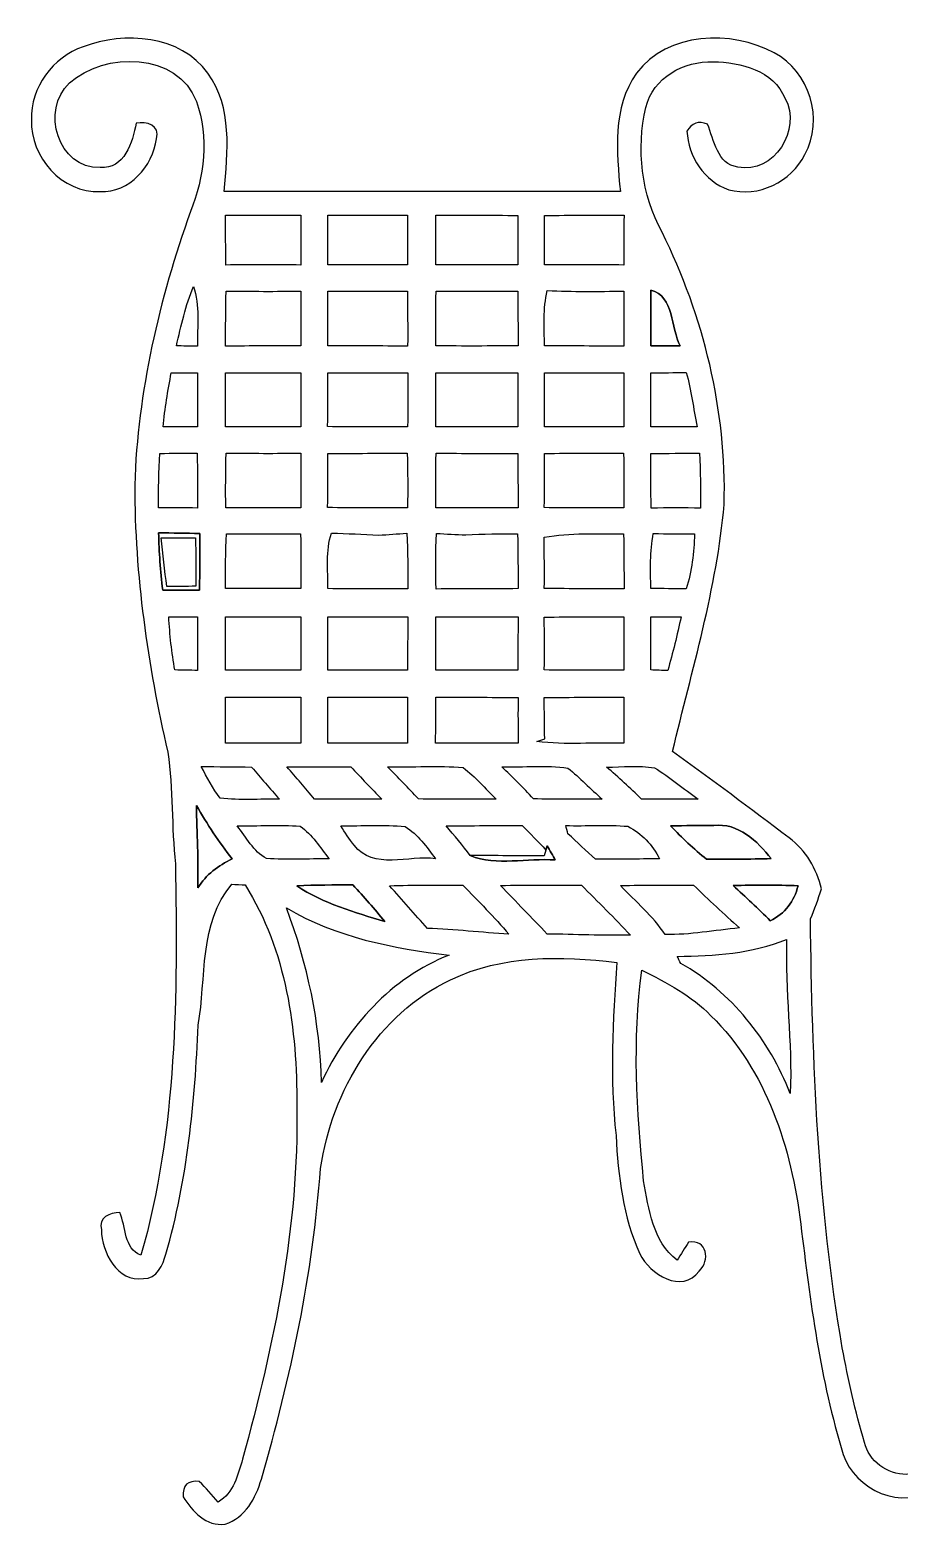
# Model space of a CAD drawing. Header units: centimetres. Extents: x -12.7 to 12.7, y -5.8 to 5.7.
# Drawn here: x -12.71 to -7.76, y -5.15 to 3.37 of the extents above; entities that cross this region are included whole.
import ezdxf

# ---------------------------------------------------------------- set-up
doc = ezdxf.new("R2010")
doc.units = ezdxf.units.CM
doc.header["$MEASUREMENT"] = 0
doc.layers.add('Camada 1', color=7, linetype='Continuous')

msp = doc.modelspace()

# ---------------------------------------------------------------- linework, layer by layer
at = {"layer": 'Camada 1', "color": 156}
for points, knots in [([(-12.40613, 3.27166), (-12.17048, 3.35915), (-11.85474, 3.3394), (-11.69634, 3.12103), (-11.69634, 3.12103), (-11.55594, 2.92734), (-11.58416, 2.67299), (-11.60426, 2.44863), (-11.60426, 2.44863), (-10.85285, 2.44827), (-10.10179, 2.44897), (-9.35037, 2.44827), (-9.35037, 2.44827), (-9.37153, 2.67334), (-9.39729, 2.92559), (-9.25829, 3.12067), (-9.25829, 3.12067), (-9.08049, 3.35879), (-8.72101, 3.3669), (-8.47548, 3.23744), (-8.47548, 3.23744), (-8.27511, 3.13055), (-8.18973, 2.8582), (-8.30086, 2.65852), (-8.30086, 2.65852), (-8.37776, 2.50367), (-8.56544, 2.41158), (-8.73407, 2.4585), (-8.73407, 2.4585), (-8.87236, 2.50613), (-8.96513, 2.64759), (-8.97149, 2.79118), (-8.97149, 2.79118), (-8.94432, 2.8381), (-8.90551, 2.8515), (-8.85472, 2.83104), (-8.85472, 2.83104), (-8.81803, 2.74214), (-8.79862, 2.60314), (-8.68257, 2.58726), (-8.68257, 2.58726), (-8.47548, 2.54423), (-8.31638, 2.80246), (-8.41375, 2.9778), (-8.41375, 2.9778), (-8.4776, 3.13725), (-8.66704, 3.18381), (-8.82227, 3.18593), (-8.82227, 3.18593), (-8.98877, 3.19122), (-9.1641, 3.09667), (-9.20573, 2.92593), (-9.20573, 2.92593), (-9.25971, 2.69063), (-9.23183, 2.42958), (-9.11295, 2.21684), (-9.11295, 2.21684), (-8.87624, 1.73848), (-8.74571, 1.20332), (-8.75982, 0.66852), (-8.75982, 0.66852), (-8.8018, 0.19085), (-8.94291, -0.27057), (-9.05368, -0.73554), (-9.05368, -0.73554), (-8.83038, -0.89605), (-8.60989, -1.06115), (-8.39082, -1.22765), (-8.39082, -1.22765), (-8.2938, -1.2968), (-8.23418, -1.4037), (-8.20596, -1.51799), (-8.20596, -1.51799), (-8.22501, -1.57514), (-8.24476, -1.63194), (-8.26875, -1.68733), (-8.26875, -1.68733), (-8.25958, -2.5026), (-8.22677, -3.32139), (-8.08778, -4.12644), (-8.08778, -4.12644), (-8.05462, -4.30776), (-8.01404, -4.48804), (-7.96148, -4.66478), (-7.96148, -4.66478), (-7.9382, -4.77131), (-7.82954, -4.84645), (-7.72371, -4.84716), (-7.72371, -4.84716), (-7.62776, -4.83834), (-7.61047, -4.6983), (-7.50817, -4.70782), (-7.50817, -4.70782), (-7.42667, -4.77343), (-7.50817, -4.8715), (-7.56778, -4.91983), (-7.56778, -4.91983), (-7.73923, -5.06236), (-8.0204, -4.93182), (-8.08214, -4.73428), (-8.08214, -4.73428), (-8.21372, -4.30847), (-8.27051, -3.86467), (-8.32414, -3.4237), (-8.32414, -3.4237), (-8.37706, -2.99295), (-8.51817, -2.54847), (-8.83531, -2.23838), (-8.83531, -2.23838), (-8.94503, -2.12407), (-9.0872, -2.04998), (-9.22761, -1.98013), (-9.22761, -1.98013), (-9.28334, -2.37596), (-9.25723, -2.78024), (-9.21808, -3.17712), (-9.21808, -3.17712), (-9.18774, -3.33728), (-9.16728, -3.52283), (-9.02757, -3.62937), (-9.02757, -3.62937), (-9.00571, -3.5948), (-8.98418, -3.56059), (-8.96267, -3.52602), (-8.96267, -3.52602), (-8.85542, -3.50838), (-8.83778, -3.63044), (-8.90164, -3.6904), (-8.90164, -3.6904), (-8.99971, -3.82447), (-9.18316, -3.70733), (-9.23924, -3.59268), (-9.23924, -3.59268), (-9.33626, -3.38313), (-9.36271, -3.14854), (-9.37506, -2.92028), (-9.37506, -2.92028), (-9.41175, -2.59291), (-9.39165, -2.26306), (-9.37118, -1.93533), (-9.37118, -1.93533), (-9.68692, -1.89793), (-10.02312, -1.89159), (-10.31592, -2.03517), (-10.31592, -2.03517), (-10.73185, -2.22815), (-10.98867, -2.66488), (-11.0564, -3.10656), (-11.0564, -3.10656), (-11.09909, -3.70628), (-11.22503, -4.29682), (-11.3926, -4.87327), (-11.3926, -4.87327), (-11.4233, -4.98157), (-11.48432, -5.09376), (-11.59933, -5.12903), (-11.59933, -5.12903), (-11.70516, -5.14631), (-11.7863, -5.05495), (-11.83745, -4.97487), (-11.83745, -4.97487), (-11.84204, -4.90819), (-11.8117, -4.87927), (-11.74608, -4.88738), (-11.74608, -4.88738), (-11.70728, -4.92371), (-11.67306, -4.96429), (-11.63813, -5.00415), (-11.63813, -5.00415), (-11.55064, -4.95158), (-11.52525, -4.85069), (-11.49985, -4.75933), (-11.49985, -4.75933), (-11.31923, -4.10562), (-11.17881, -3.43252), (-11.19081, -2.75096), (-11.19081, -2.75096), (-11.1894, -2.31916), (-11.24937, -1.86655), (-11.48503, -1.49506), (-11.48503, -1.49506), (-11.50373, -1.49401), (-11.54112, -1.49224), (-11.55981, -1.49119), (-11.55981, -1.49119), (-11.74926, -1.71131), (-11.70446, -2.02494), (-11.75173, -2.29234), (-11.75173, -2.29234), (-11.77077, -2.73015), (-11.81347, -3.17076), (-11.93518, -3.59375), (-11.93518, -3.59375), (-11.95317, -3.65441), (-11.98668, -3.73591), (-12.06252, -3.73379), (-12.06252, -3.73379), (-12.21351, -3.75391), (-12.29994, -3.58493), (-12.30277, -3.45617), (-12.30277, -3.45617), (-12.32182, -3.38596), (-12.25479, -3.35845), (-12.19729, -3.35738), (-12.19729, -3.35738), (-12.16236, -3.43923), (-12.17541, -3.5634), (-12.0777, -3.60115), (-12.0777, -3.60115), (-11.87061, -2.87972), (-11.8692, -2.12019), (-11.88155, -1.37583), (-11.88155, -1.37583), (-11.90483, -1.16451), (-11.89249, -0.95037), (-11.92459, -0.74012), (-11.92459, -0.74012), (-12.0403, -0.2427), (-12.11262, 0.2667), (-12.11333, 0.77786), (-12.11333, 0.77786), (-12.09639, 1.30951), (-11.97433, 1.83409), (-11.79583, 2.33362), (-11.79583, 2.33362), (-11.71715, 2.52976), (-11.69, 2.75766), (-11.76196, 2.95945), (-11.76196, 2.95945), (-11.86849, 3.24238), (-12.28478, 3.24414), (-12.4848, 3.06563), (-12.4848, 3.06563), (-12.64884, 2.91146), (-12.54971, 2.57668), (-12.31053, 2.58444), (-12.31053, 2.58444), (-12.17153, 2.57386), (-12.12567, 2.72837), (-12.10486, 2.83669), (-12.10486, 2.83669), (-12.04736, 2.84833), (-11.9641, 2.82504), (-11.98915, 2.74813), (-11.98915, 2.74813), (-12.0089, 2.59291), (-12.14437, 2.43874), (-12.30982, 2.44792), (-12.30982, 2.44792), (-12.52573, 2.4391), (-12.70917, 2.64407), (-12.7, 2.85574), (-12.7, 2.85574), (-12.70776, 3.04095), (-12.57758, 3.21098), (-12.40613, 3.27166)], [0, 0, 0, 0, 0.0153846, 0.0153846, 0.0153846, 0.0153846, 0.0307692, 0.0307692, 0.0307692, 0.0307692, 0.0461538, 0.0461538, 0.0461538, 0.0461538, 0.0615385, 0.0615385, 0.0615385, 0.0615385, 0.0769231, 0.0769231, 0.0769231, 0.0769231, 0.0923077, 0.0923077, 0.0923077, 0.0923077, 0.1076923, 0.1076923, 0.1076923, 0.1076923, 0.1230769, 0.1230769, 0.1230769, 0.1230769, 0.1384615, 0.1384615, 0.1384615, 0.1384615, 0.1538462, 0.1538462, 0.1538462, 0.1538462, 0.1692308, 0.1692308, 0.1692308, 0.1692308, 0.1846154, 0.1846154, 0.1846154, 0.1846154, 0.2, 0.2, 0.2, 0.2, 0.2153846, 0.2153846, 0.2153846, 0.2153846, 0.2307692, 0.2307692, 0.2307692, 0.2307692, 0.2461538, 0.2461538, 0.2461538, 0.2461538, 0.2615385, 0.2615385, 0.2615385, 0.2615385, 0.2769231, 0.2769231, 0.2769231, 0.2769231, 0.2923077, 0.2923077, 0.2923077, 0.2923077, 0.3076923, 0.3076923, 0.3076923, 0.3076923, 0.3230769, 0.3230769, 0.3230769, 0.3230769, 0.3384615, 0.3384615, 0.3384615, 0.3384615, 0.3538462, 0.3538462, 0.3538462, 0.3538462, 0.3692308, 0.3692308, 0.3692308, 0.3692308, 0.3846154, 0.3846154, 0.3846154, 0.3846154, 0.4, 0.4, 0.4, 0.4, 0.4153846, 0.4153846, 0.4153846, 0.4153846, 0.4307692, 0.4307692, 0.4307692, 0.4307692, 0.4461538, 0.4461538, 0.4461538, 0.4461538, 0.4615385, 0.4615385, 0.4615385, 0.4615385, 0.4769231, 0.4769231, 0.4769231, 0.4769231, 0.4923077, 0.4923077, 0.4923077, 0.4923077, 0.5076923, 0.5076923, 0.5076923, 0.5076923, 0.5230769, 0.5230769, 0.5230769, 0.5230769, 0.5384615, 0.5384615, 0.5384615, 0.5384615, 0.5538462, 0.5538462, 0.5538462, 0.5538462, 0.5692308, 0.5692308, 0.5692308, 0.5692308, 0.5846154, 0.5846154, 0.5846154, 0.5846154, 0.6, 0.6, 0.6, 0.6, 0.6153846, 0.6153846, 0.6153846, 0.6153846, 0.6307692, 0.6307692, 0.6307692, 0.6307692, 0.6461538, 0.6461538, 0.6461538, 0.6461538, 0.6615385, 0.6615385, 0.6615385, 0.6615385, 0.6769231, 0.6769231, 0.6769231, 0.6769231, 0.6923077, 0.6923077, 0.6923077, 0.6923077, 0.7076923, 0.7076923, 0.7076923, 0.7076923, 0.7230769, 0.7230769, 0.7230769, 0.7230769, 0.7384615, 0.7384615, 0.7384615, 0.7384615, 0.7538462, 0.7538462, 0.7538462, 0.7538462, 0.7692308, 0.7692308, 0.7692308, 0.7692308, 0.7846154, 0.7846154, 0.7846154, 0.7846154, 0.8, 0.8, 0.8, 0.8, 0.8153846, 0.8153846, 0.8153846, 0.8153846, 0.8307692, 0.8307692, 0.8307692, 0.8307692, 0.8461538, 0.8461538, 0.8461538, 0.8461538, 0.8615385, 0.8615385, 0.8615385, 0.8615385, 0.8769231, 0.8769231, 0.8769231, 0.8769231, 0.8923077, 0.8923077, 0.8923077, 0.8923077, 0.9076923, 0.9076923, 0.9076923, 0.9076923, 0.9230769, 0.9230769, 0.9230769, 0.9230769, 0.9384615, 0.9384615, 0.9384615, 0.9384615, 0.9538462, 0.9538462, 0.9538462, 0.9538462, 0.9692308, 0.9692308, 0.9692308, 0.9692308, 1, 1, 1, 1]), ([(-11.5958, 2.31352), (-11.5958, 2.31352), (-11.5958, 2.31352), (-11.5958, 2.31352), (-11.5958, 2.31352), (-11.5958, 2.21933), (-11.5958, 2.12478), (-11.59509, 2.03022), (-11.59509, 2.03022), (-11.45257, 2.03093), (-11.31005, 2.03093), (-11.16753, 2.03022), (-11.16753, 2.03022), (-11.16753, 2.12478), (-11.16753, 2.21896), (-11.16753, 2.31315), (-11.16753, 2.31315), (-11.31041, 2.31281), (-11.45327, 2.31245), (-11.5958, 2.31352)], [0, 0, 0, 0, 0.1666667, 0.1666667, 0.1666667, 0.1666667, 0.3333333, 0.3333333, 0.3333333, 0.3333333, 0.5, 0.5, 0.5, 0.5, 0.6666667, 0.6666667, 0.6666667, 0.6666667, 1, 1, 1, 1]), ([(-11.01407, 2.31281), (-11.01407, 2.31281), (-11.01407, 2.31281), (-11.01407, 2.31281), (-11.01407, 2.31281), (-11.01442, 2.21896), (-11.01442, 2.12514), (-11.01407, 2.03093), (-11.01407, 2.03093), (-10.86308, 2.03093), (-10.71174, 2.03129), (-10.56075, 2.03093), (-10.56075, 2.03093), (-10.5604, 2.12514), (-10.5604, 2.21933), (-10.56075, 2.31315), (-10.56075, 2.31315), (-10.71174, 2.31281), (-10.86308, 2.31281), (-11.01407, 2.31281)], [0, 0, 0, 0, 0.1666667, 0.1666667, 0.1666667, 0.1666667, 0.3333333, 0.3333333, 0.3333333, 0.3333333, 0.5, 0.5, 0.5, 0.5, 0.6666667, 0.6666667, 0.6666667, 0.6666667, 1, 1, 1, 1]), ([(-10.40024, 2.31315), (-10.40024, 2.31315), (-10.40024, 2.31315), (-10.40024, 2.31315), (-10.40024, 2.31315), (-10.40059, 2.21933), (-10.40095, 2.12514), (-10.40024, 2.03059), (-10.40024, 2.03059), (-10.24466, 2.03129), (-10.08873, 2.03093), (-9.93281, 2.03129), (-9.93281, 2.03129), (-9.93281, 2.12514), (-9.93281, 2.21896), (-9.93281, 2.31245), (-9.93281, 2.31245), (-10.08873, 2.31315), (-10.24466, 2.31281), (-10.40024, 2.31315)], [0, 0, 0, 0, 0.1666667, 0.1666667, 0.1666667, 0.1666667, 0.3333333, 0.3333333, 0.3333333, 0.3333333, 0.5, 0.5, 0.5, 0.5, 0.6666667, 0.6666667, 0.6666667, 0.6666667, 1, 1, 1, 1]), ([(-9.78252, 2.3121), (-9.78252, 2.3121), (-9.78252, 2.3121), (-9.78252, 2.3121), (-9.78252, 2.3121), (-9.78252, 2.21862), (-9.78252, 2.12514), (-9.78252, 2.03129), (-9.78252, 2.03129), (-9.63189, 2.03022), (-9.4809, 2.03093), (-9.33026, 2.03022), (-9.33026, 2.03022), (-9.32991, 2.12478), (-9.32991, 2.21933), (-9.32956, 2.31352), (-9.32956, 2.31352), (-9.48054, 2.31245), (-9.63153, 2.31352), (-9.78252, 2.3121)], [0, 0, 0, 0, 0.1666667, 0.1666667, 0.1666667, 0.1666667, 0.3333333, 0.3333333, 0.3333333, 0.3333333, 0.5, 0.5, 0.5, 0.5, 0.6666667, 0.6666667, 0.6666667, 0.6666667, 1, 1, 1, 1]), ([(-11.87555, 1.57056), (-11.87555, 1.57056), (-11.87555, 1.57056), (-11.87555, 1.57056), (-11.87555, 1.57056), (-11.84592, 1.56986), (-11.7863, 1.5688), (-11.75667, 1.5681), (-11.75667, 1.5681), (-11.75702, 1.68205), (-11.74185, 1.79916), (-11.77854, 1.90887), (-11.77854, 1.90887), (-11.82369, 1.80021), (-11.85015, 1.68521), (-11.87555, 1.57056)], [0, 0, 0, 0, 0.2, 0.2, 0.2, 0.2, 0.4, 0.4, 0.4, 0.4, 0.6, 0.6, 0.6, 0.6, 1, 1, 1, 1]), ([(-11.5958, 1.56951), (-11.5958, 1.56951), (-11.5958, 1.56951), (-11.5958, 1.56951), (-11.5958, 1.56951), (-11.45292, 1.56986), (-11.31005, 1.56951), (-11.16718, 1.56986), (-11.16718, 1.56986), (-11.16718, 1.67357), (-11.16753, 1.77729), (-11.16859, 1.881), (-11.16859, 1.881), (-11.31041, 1.88029), (-11.45187, 1.88029), (-11.59368, 1.88136), (-11.59368, 1.88136), (-11.5958, 1.77765), (-11.59615, 1.67357), (-11.5958, 1.56951)], [0, 0, 0, 0, 0.1666667, 0.1666667, 0.1666667, 0.1666667, 0.3333333, 0.3333333, 0.3333333, 0.3333333, 0.5, 0.5, 0.5, 0.5, 0.6666667, 0.6666667, 0.6666667, 0.6666667, 1, 1, 1, 1]), ([(-11.01372, 1.88066), (-11.01372, 1.88066), (-11.01372, 1.88066), (-11.01372, 1.88066), (-11.01372, 1.88066), (-11.01442, 1.77729), (-11.01442, 1.67357), (-11.01442, 1.56986), (-11.01442, 1.56986), (-10.86308, 1.56951), (-10.71174, 1.56986), (-10.5604, 1.56951), (-10.5604, 1.56951), (-10.56005, 1.67357), (-10.56005, 1.77729), (-10.56216, 1.88136), (-10.56216, 1.88136), (-10.71279, 1.88029), (-10.86343, 1.88066), (-11.01372, 1.88066)], [0, 0, 0, 0, 0.1666667, 0.1666667, 0.1666667, 0.1666667, 0.3333333, 0.3333333, 0.3333333, 0.3333333, 0.5, 0.5, 0.5, 0.5, 0.6666667, 0.6666667, 0.6666667, 0.6666667, 1, 1, 1, 1]), ([(-10.39883, 1.881), (-10.39883, 1.881), (-10.39883, 1.881), (-10.39883, 1.881), (-10.39883, 1.881), (-10.40059, 1.77729), (-10.40095, 1.67357), (-10.40095, 1.56986), (-10.40095, 1.56986), (-10.24501, 1.56951), (-10.08873, 1.56951), (-9.93245, 1.5702), (-9.93245, 1.5702), (-9.93245, 1.67357), (-9.93281, 1.77729), (-9.93387, 1.88066), (-9.93387, 1.88066), (-10.08873, 1.88066), (-10.24395, 1.88029), (-10.39883, 1.881)], [0, 0, 0, 0, 0.1666667, 0.1666667, 0.1666667, 0.1666667, 0.3333333, 0.3333333, 0.3333333, 0.3333333, 0.5, 0.5, 0.5, 0.5, 0.6666667, 0.6666667, 0.6666667, 0.6666667, 1, 1, 1, 1]), ([(-9.78252, 1.57091), (-9.78252, 1.57091), (-9.78252, 1.57091), (-9.78252, 1.57091), (-9.78252, 1.57091), (-9.63153, 1.56915), (-9.48054, 1.56986), (-9.32991, 1.56951), (-9.32991, 1.56951), (-9.32956, 1.67357), (-9.32991, 1.77729), (-9.33132, 1.88136), (-9.33132, 1.88136), (-9.47632, 1.88029), (-9.6213, 1.87819), (-9.76595, 1.88453), (-9.76595, 1.88453), (-9.79205, 1.78187), (-9.78217, 1.67569), (-9.78252, 1.57091)], [0, 0, 0, 0, 0.1666667, 0.1666667, 0.1666667, 0.1666667, 0.3333333, 0.3333333, 0.3333333, 0.3333333, 0.5, 0.5, 0.5, 0.5, 0.6666667, 0.6666667, 0.6666667, 0.6666667, 1, 1, 1, 1]), ([(-9.1768, 1.8877), (-9.1768, 1.8877), (-9.1768, 1.8877), (-9.1768, 1.8877), (-9.1768, 1.8877), (-9.17786, 1.78187), (-9.17751, 1.67604), (-9.17751, 1.56986), (-9.17751, 1.56986), (-9.12177, 1.56986), (-9.06603, 1.56986), (-9.01029, 1.56986), (-9.01029, 1.56986), (-9.06215, 1.67111), (-9.04592, 1.8549), (-9.1768, 1.8877)], [0, 0, 0, 0, 0.2, 0.2, 0.2, 0.2, 0.4, 0.4, 0.4, 0.4, 0.6, 0.6, 0.6, 0.6, 1, 1, 1, 1]), ([(-11.90519, 1.4171), (-11.90519, 1.4171), (-11.90519, 1.4171), (-11.90519, 1.4171), (-11.90519, 1.4171), (-11.92459, 1.31514), (-11.94117, 1.21284), (-11.95211, 1.10949), (-11.95211, 1.10949), (-11.88684, 1.10949), (-11.82123, 1.10949), (-11.75561, 1.10912), (-11.75561, 1.10912), (-11.75561, 1.21214), (-11.75561, 1.31514), (-11.75561, 1.41781), (-11.75561, 1.41781), (-11.793, 1.41781), (-11.86779, 1.4171), (-11.90519, 1.4171)], [0, 0, 0, 0, 0.1666667, 0.1666667, 0.1666667, 0.1666667, 0.3333333, 0.3333333, 0.3333333, 0.3333333, 0.5, 0.5, 0.5, 0.5, 0.6666667, 0.6666667, 0.6666667, 0.6666667, 1, 1, 1, 1]), ([(-11.5958, 1.41746), (-11.5958, 1.41746), (-11.5958, 1.41746), (-11.5958, 1.41746), (-11.5958, 1.41746), (-11.5958, 1.31514), (-11.5958, 1.21214), (-11.5958, 1.10949), (-11.5958, 1.10949), (-11.45292, 1.10983), (-11.31041, 1.10983), (-11.16753, 1.10912), (-11.16753, 1.10912), (-11.16753, 1.21214), (-11.16753, 1.3148), (-11.16753, 1.41746), (-11.16753, 1.41746), (-11.31041, 1.41746), (-11.45292, 1.41746), (-11.5958, 1.41746)], [0, 0, 0, 0, 0.1666667, 0.1666667, 0.1666667, 0.1666667, 0.3333333, 0.3333333, 0.3333333, 0.3333333, 0.5, 0.5, 0.5, 0.5, 0.6666667, 0.6666667, 0.6666667, 0.6666667, 1, 1, 1, 1]), ([(-11.01407, 1.41746), (-11.01407, 1.41746), (-11.01407, 1.41746), (-11.01407, 1.41746), (-11.01407, 1.41746), (-11.01407, 1.3155), (-11.01442, 1.21355), (-11.01548, 1.11125), (-11.01548, 1.11125), (-10.86379, 1.10842), (-10.71209, 1.10983), (-10.5604, 1.10949), (-10.5604, 1.10949), (-10.56005, 1.21214), (-10.56005, 1.3148), (-10.56005, 1.41746), (-10.56005, 1.41746), (-10.71138, 1.41781), (-10.86272, 1.41746), (-11.01407, 1.41746)], [0, 0, 0, 0, 0.1666667, 0.1666667, 0.1666667, 0.1666667, 0.3333333, 0.3333333, 0.3333333, 0.3333333, 0.5, 0.5, 0.5, 0.5, 0.6666667, 0.6666667, 0.6666667, 0.6666667, 1, 1, 1, 1]), ([(-10.40059, 1.41746), (-10.40059, 1.41746), (-10.40059, 1.41746), (-10.40059, 1.41746), (-10.40059, 1.41746), (-10.40095, 1.3148), (-10.40095, 1.21214), (-10.40059, 1.10912), (-10.40059, 1.10912), (-10.24466, 1.10983), (-10.08873, 1.10949), (-9.93281, 1.10983), (-9.93281, 1.10983), (-9.93281, 1.2125), (-9.93281, 1.3148), (-9.93281, 1.41746), (-9.93281, 1.41746), (-10.08873, 1.41746), (-10.24466, 1.41746), (-10.40059, 1.41746)], [0, 0, 0, 0, 0.1666667, 0.1666667, 0.1666667, 0.1666667, 0.3333333, 0.3333333, 0.3333333, 0.3333333, 0.5, 0.5, 0.5, 0.5, 0.6666667, 0.6666667, 0.6666667, 0.6666667, 1, 1, 1, 1]), ([(-9.78217, 1.4171), (-9.78217, 1.4171), (-9.78217, 1.4171), (-9.78217, 1.4171), (-9.78217, 1.4171), (-9.78252, 1.31514), (-9.78252, 1.21284), (-9.78252, 1.11054), (-9.78252, 1.11054), (-9.63189, 1.10912), (-9.4809, 1.10983), (-9.32991, 1.10912), (-9.32991, 1.10912), (-9.32991, 1.21214), (-9.32991, 1.3148), (-9.32991, 1.41781), (-9.32991, 1.41781), (-9.4809, 1.41746), (-9.63153, 1.41781), (-9.78217, 1.4171)], [0, 0, 0, 0, 0.1666667, 0.1666667, 0.1666667, 0.1666667, 0.3333333, 0.3333333, 0.3333333, 0.3333333, 0.5, 0.5, 0.5, 0.5, 0.6666667, 0.6666667, 0.6666667, 0.6666667, 1, 1, 1, 1]), ([(-9.17751, 1.41676), (-9.17751, 1.41676), (-9.17751, 1.41676), (-9.17751, 1.41676), (-9.17751, 1.41676), (-9.17751, 1.31444), (-9.17751, 1.21214), (-9.17751, 1.10949), (-9.17751, 1.10949), (-9.08966, 1.10949), (-9.00182, 1.10983), (-8.91433, 1.11054), (-8.91433, 1.11054), (-8.93445, 1.21355), (-8.94749, 1.31797), (-8.97536, 1.41922), (-8.97536, 1.41922), (-9.04275, 1.41851), (-9.11013, 1.41746), (-9.17751, 1.41676)], [0, 0, 0, 0, 0.1666667, 0.1666667, 0.1666667, 0.1666667, 0.3333333, 0.3333333, 0.3333333, 0.3333333, 0.5, 0.5, 0.5, 0.5, 0.6666667, 0.6666667, 0.6666667, 0.6666667, 1, 1, 1, 1]), ([(-11.9701, 0.95919), (-11.9701, 0.95919), (-11.9701, 0.95919), (-11.9701, 0.95919), (-11.9701, 0.95919), (-11.9761, 0.85583), (-11.97856, 0.75247), (-11.97856, 0.6491), (-11.97856, 0.6491), (-11.90448, 0.6491), (-11.83005, 0.6491), (-11.75561, 0.6484), (-11.75561, 0.6484), (-11.75526, 0.75247), (-11.75526, 0.85619), (-11.75773, 0.9599), (-11.75773, 0.9599), (-11.82828, 0.95956), (-11.89919, 0.95956), (-11.9701, 0.95919)], [0, 0, 0, 0, 0.1666667, 0.1666667, 0.1666667, 0.1666667, 0.3333333, 0.3333333, 0.3333333, 0.3333333, 0.5, 0.5, 0.5, 0.5, 0.6666667, 0.6666667, 0.6666667, 0.6666667, 1, 1, 1, 1]), ([(-11.59368, 0.9599), (-11.59368, 0.9599), (-11.59368, 0.9599), (-11.59368, 0.9599), (-11.59368, 0.9599), (-11.5958, 0.85619), (-11.59615, 0.75247), (-11.59544, 0.64876), (-11.59544, 0.64876), (-11.45292, 0.64947), (-11.31005, 0.64947), (-11.16753, 0.6491), (-11.16753, 0.6491), (-11.16718, 0.75247), (-11.16718, 0.85619), (-11.16859, 0.95956), (-11.16859, 0.95956), (-11.31041, 0.95919), (-11.45187, 0.95919), (-11.59368, 0.9599)], [0, 0, 0, 0, 0.1666667, 0.1666667, 0.1666667, 0.1666667, 0.3333333, 0.3333333, 0.3333333, 0.3333333, 0.5, 0.5, 0.5, 0.5, 0.6666667, 0.6666667, 0.6666667, 0.6666667, 1, 1, 1, 1]), ([(-11.01372, 0.95919), (-11.01372, 0.95919), (-11.01372, 0.95919), (-11.01372, 0.95919), (-11.01372, 0.95919), (-11.01407, 0.85653), (-11.01442, 0.75352), (-11.01548, 0.65088), (-11.01548, 0.65088), (-10.86379, 0.64805), (-10.71209, 0.64947), (-10.56075, 0.64876), (-10.56075, 0.64876), (-10.5597, 0.75282), (-10.5597, 0.85653), (-10.56322, 0.96026), (-10.56322, 0.96026), (-10.7135, 0.95885), (-10.86343, 0.95956), (-11.01372, 0.95919)], [0, 0, 0, 0, 0.1666667, 0.1666667, 0.1666667, 0.1666667, 0.3333333, 0.3333333, 0.3333333, 0.3333333, 0.5, 0.5, 0.5, 0.5, 0.6666667, 0.6666667, 0.6666667, 0.6666667, 1, 1, 1, 1]), ([(-10.39883, 0.95956), (-10.39883, 0.95956), (-10.39883, 0.95956), (-10.39883, 0.95956), (-10.39883, 0.95956), (-10.40095, 0.85619), (-10.40095, 0.75247), (-10.40095, 0.6491), (-10.40095, 0.6491), (-10.24466, 0.64947), (-10.08873, 0.6491), (-9.93245, 0.64947), (-9.93245, 0.64947), (-9.93245, 0.75282), (-9.93281, 0.85619), (-9.93387, 0.95919), (-9.93387, 0.95919), (-10.08873, 0.95919), (-10.24395, 0.95919), (-10.39883, 0.95956)], [0, 0, 0, 0, 0.1666667, 0.1666667, 0.1666667, 0.1666667, 0.3333333, 0.3333333, 0.3333333, 0.3333333, 0.5, 0.5, 0.5, 0.5, 0.6666667, 0.6666667, 0.6666667, 0.6666667, 1, 1, 1, 1]), ([(-9.78182, 0.95919), (-9.78182, 0.95919), (-9.78182, 0.95919), (-9.78182, 0.95919), (-9.78182, 0.95919), (-9.78252, 0.85619), (-9.78288, 0.75352), (-9.78288, 0.65051), (-9.78288, 0.65051), (-9.63189, 0.6484), (-9.4809, 0.64947), (-9.32991, 0.64876), (-9.32991, 0.64876), (-9.32956, 0.75247), (-9.32956, 0.85619), (-9.33203, 0.9599), (-9.33203, 0.9599), (-9.48196, 0.95919), (-9.63189, 0.95956), (-9.78182, 0.95919)], [0, 0, 0, 0, 0.1666667, 0.1666667, 0.1666667, 0.1666667, 0.3333333, 0.3333333, 0.3333333, 0.3333333, 0.5, 0.5, 0.5, 0.5, 0.6666667, 0.6666667, 0.6666667, 0.6666667, 1, 1, 1, 1]), ([(-9.17715, 0.95885), (-9.17715, 0.95885), (-9.17715, 0.95885), (-9.17715, 0.95885), (-9.17715, 0.95885), (-9.17856, 0.85514), (-9.17786, 0.7514), (-9.17434, 0.64769), (-9.17434, 0.64769), (-9.08084, 0.64947), (-8.98736, 0.64947), (-8.89388, 0.64769), (-8.89388, 0.64769), (-8.89353, 0.75211), (-8.89528, 0.85653), (-8.90023, 0.96061), (-8.90023, 0.96061), (-8.99265, 0.95956), (-9.08473, 0.95919), (-9.17715, 0.95885)], [0, 0, 0, 0, 0.1666667, 0.1666667, 0.1666667, 0.1666667, 0.3333333, 0.3333333, 0.3333333, 0.3333333, 0.5, 0.5, 0.5, 0.5, 0.6666667, 0.6666667, 0.6666667, 0.6666667, 1, 1, 1, 1]), ([(-11.97715, 0.50658), (-11.97715, 0.50658), (-11.97715, 0.50658), (-11.97715, 0.50658), (-11.97715, 0.50658), (-11.97504, 0.39792), (-11.96728, 0.28963), (-11.95352, 0.18167), (-11.95352, 0.18167), (-11.88402, 0.18133), (-11.81417, 0.18133), (-11.74467, 0.18167), (-11.74467, 0.18167), (-11.74221, 0.28892), (-11.74185, 0.39652), (-11.74291, 0.50375), (-11.74291, 0.50375), (-11.82088, 0.50553), (-11.89919, 0.50658), (-11.97715, 0.50658)], [0, 0, 0, 0, 0.1666667, 0.1666667, 0.1666667, 0.1666667, 0.3333333, 0.3333333, 0.3333333, 0.3333333, 0.5, 0.5, 0.5, 0.5, 0.6666667, 0.6666667, 0.6666667, 0.6666667, 1, 1, 1, 1]), ([(-11.5958, 0.18979), (-11.5958, 0.18979), (-11.5958, 0.18979), (-11.5958, 0.18979), (-11.5958, 0.18979), (-11.45292, 0.19015), (-11.31005, 0.18979), (-11.16718, 0.19015), (-11.16718, 0.19015), (-11.16718, 0.29386), (-11.16753, 0.39758), (-11.16965, 0.50129), (-11.16965, 0.50129), (-11.31005, 0.50095), (-11.45046, 0.50058), (-11.59087, 0.50165), (-11.59087, 0.50165), (-11.59615, 0.39792), (-11.59686, 0.29386), (-11.5958, 0.18979)], [0, 0, 0, 0, 0.1666667, 0.1666667, 0.1666667, 0.1666667, 0.3333333, 0.3333333, 0.3333333, 0.3333333, 0.5, 0.5, 0.5, 0.5, 0.6666667, 0.6666667, 0.6666667, 0.6666667, 1, 1, 1, 1]), ([(-11.01407, 0.18979), (-11.01407, 0.18979), (-11.01407, 0.18979), (-11.01407, 0.18979), (-11.01407, 0.18979), (-10.86272, 0.18908), (-10.71138, 0.18944), (-10.56005, 0.18908), (-10.56005, 0.18908), (-10.55934, 0.29457), (-10.5597, 0.3997), (-10.56498, 0.50482), (-10.56498, 0.50482), (-10.61861, 0.50129), (-10.67188, 0.49776), (-10.7255, 0.49388), (-10.7255, 0.49388), (-10.81475, 0.49954), (-10.90436, 0.50236), (-10.99396, 0.50623), (-10.99396, 0.50623), (-11.02713, 0.40393), (-11.01266, 0.29562), (-11.01407, 0.18979)], [0, 0, 0, 0, 0.1428571, 0.1428571, 0.1428571, 0.1428571, 0.2857143, 0.2857143, 0.2857143, 0.2857143, 0.4285714, 0.4285714, 0.4285714, 0.4285714, 0.5714286, 0.5714286, 0.5714286, 0.5714286, 0.7142857, 0.7142857, 0.7142857, 0.7142857, 1, 1, 1, 1]), ([(-10.39671, 0.50375), (-10.39671, 0.50375), (-10.39671, 0.50375), (-10.39671, 0.50375), (-10.39671, 0.50375), (-10.40165, 0.39863), (-10.402, 0.29279), (-10.39847, 0.18732), (-10.39847, 0.18732), (-10.24325, 0.19085), (-10.08768, 0.18908), (-9.93245, 0.18979), (-9.93245, 0.18979), (-9.93245, 0.29386), (-9.93281, 0.39758), (-9.93493, 0.50129), (-9.93493, 0.50129), (-10.03299, 0.50236), (-10.13142, 0.50095), (-10.22949, 0.4953), (-10.22949, 0.4953), (-10.28523, 0.49812), (-10.34097, 0.50095), (-10.39671, 0.50375)], [0, 0, 0, 0, 0.1428571, 0.1428571, 0.1428571, 0.1428571, 0.2857143, 0.2857143, 0.2857143, 0.2857143, 0.4285714, 0.4285714, 0.4285714, 0.4285714, 0.5714286, 0.5714286, 0.5714286, 0.5714286, 0.7142857, 0.7142857, 0.7142857, 0.7142857, 1, 1, 1, 1]), ([(-9.78394, 0.48224), (-9.78394, 0.48224), (-9.78394, 0.48224), (-9.78394, 0.48224), (-9.78394, 0.48224), (-9.78252, 0.38522), (-9.78252, 0.28821), (-9.78288, 0.1912), (-9.78288, 0.1912), (-9.63189, 0.18873), (-9.48054, 0.18944), (-9.32956, 0.18944), (-9.32956, 0.18944), (-9.32956, 0.2935), (-9.32991, 0.39722), (-9.33238, 0.50095), (-9.33238, 0.50095), (-9.48302, 0.50024), (-9.63471, 0.5094), (-9.78394, 0.48224)], [0, 0, 0, 0, 0.1666667, 0.1666667, 0.1666667, 0.1666667, 0.3333333, 0.3333333, 0.3333333, 0.3333333, 0.5, 0.5, 0.5, 0.5, 0.6666667, 0.6666667, 0.6666667, 0.6666667, 1, 1, 1, 1]), ([(-9.16304, 0.50341), (-9.16304, 0.50341), (-9.16304, 0.50341), (-9.16304, 0.50341), (-9.16304, 0.50341), (-9.18245, 0.40004), (-9.17927, 0.29491), (-9.1768, 0.19049), (-9.1768, 0.19049), (-9.10978, 0.19015), (-9.0424, 0.18944), (-8.97536, 0.18837), (-8.97536, 0.18837), (-8.94362, 0.28963), (-8.93127, 0.39546), (-8.92845, 0.50129), (-8.92845, 0.50129), (-9.00677, 0.50129), (-9.08508, 0.50165), (-9.16304, 0.50341)], [0, 0, 0, 0, 0.1666667, 0.1666667, 0.1666667, 0.1666667, 0.3333333, 0.3333333, 0.3333333, 0.3333333, 0.5, 0.5, 0.5, 0.5, 0.6666667, 0.6666667, 0.6666667, 0.6666667, 1, 1, 1, 1]), ([(-11.91965, 0.02962), (-11.91965, 0.02962), (-11.91965, 0.02962), (-11.91965, 0.02962), (-11.91965, 0.02962), (-11.91365, -0.0716), (-11.90271, -0.17251), (-11.88472, -0.27269), (-11.88472, -0.27269), (-11.84168, -0.2734), (-11.79865, -0.2741), (-11.75561, -0.27515), (-11.75561, -0.27515), (-11.75561, -0.17322), (-11.75561, -0.07196), (-11.75526, 0.02962), (-11.75526, 0.02962), (-11.81029, 0.02998), (-11.86497, 0.02998), (-11.91965, 0.02962)], [0, 0, 0, 0, 0.1666667, 0.1666667, 0.1666667, 0.1666667, 0.3333333, 0.3333333, 0.3333333, 0.3333333, 0.5, 0.5, 0.5, 0.5, 0.6666667, 0.6666667, 0.6666667, 0.6666667, 1, 1, 1, 1]), ([(-11.5958, 0.02962), (-11.5958, 0.02962), (-11.5958, 0.02962), (-11.5958, 0.02962), (-11.5958, 0.02962), (-11.5958, -0.07126), (-11.5958, -0.17251), (-11.5958, -0.2741), (-11.5958, -0.2741), (-11.45292, -0.27374), (-11.31005, -0.2741), (-11.16718, -0.2734), (-11.16718, -0.2734), (-11.16753, -0.17215), (-11.16753, -0.07126), (-11.16753, 0.02998), (-11.16753, 0.02998), (-11.31041, 0.02962), (-11.45327, 0.02998), (-11.5958, 0.02962)], [0, 0, 0, 0, 0.1666667, 0.1666667, 0.1666667, 0.1666667, 0.3333333, 0.3333333, 0.3333333, 0.3333333, 0.5, 0.5, 0.5, 0.5, 0.6666667, 0.6666667, 0.6666667, 0.6666667, 1, 1, 1, 1]), ([(-11.01442, 0.02962), (-11.01442, 0.02962), (-11.01442, 0.02962), (-11.01442, 0.02962), (-11.01442, 0.02962), (-11.01442, -0.0716), (-11.01442, -0.17285), (-11.01407, -0.2741), (-11.01407, -0.2741), (-10.86272, -0.27374), (-10.71174, -0.27374), (-10.5604, -0.2741), (-10.5604, -0.2741), (-10.5604, -0.17285), (-10.5604, -0.0716), (-10.56005, 0.02962), (-10.56005, 0.02962), (-10.71138, 0.02998), (-10.86272, 0.02998), (-11.01442, 0.02962)], [0, 0, 0, 0, 0.1666667, 0.1666667, 0.1666667, 0.1666667, 0.3333333, 0.3333333, 0.3333333, 0.3333333, 0.5, 0.5, 0.5, 0.5, 0.6666667, 0.6666667, 0.6666667, 0.6666667, 1, 1, 1, 1]), ([(-10.40059, 0.02962), (-10.40059, 0.02962), (-10.40059, 0.02962), (-10.40059, 0.02962), (-10.40059, 0.02962), (-10.40095, -0.0716), (-10.40059, -0.17285), (-10.40059, -0.27445), (-10.40059, -0.27445), (-10.24466, -0.2734), (-10.08873, -0.27374), (-9.93281, -0.27374), (-9.93281, -0.27374), (-9.93281, -0.17251), (-9.93281, -0.0716), (-9.93245, 0.02928), (-9.93245, 0.02928), (-10.08873, 0.02998), (-10.24466, 0.02998), (-10.40059, 0.02962)], [0, 0, 0, 0, 0.1666667, 0.1666667, 0.1666667, 0.1666667, 0.3333333, 0.3333333, 0.3333333, 0.3333333, 0.5, 0.5, 0.5, 0.5, 0.6666667, 0.6666667, 0.6666667, 0.6666667, 1, 1, 1, 1]), ([(-9.78323, 0.02716), (-9.78323, 0.02716), (-9.78323, 0.02716), (-9.78323, 0.02716), (-9.78323, 0.02716), (-9.78252, -0.07267), (-9.78252, -0.17251), (-9.78288, -0.27235), (-9.78288, -0.27235), (-9.63189, -0.27481), (-9.48125, -0.2734), (-9.33026, -0.27445), (-9.33026, -0.27445), (-9.32991, -0.17285), (-9.32991, -0.0716), (-9.32991, 0.02998), (-9.32991, 0.02998), (-9.48125, 0.02962), (-9.63224, 0.03104), (-9.78323, 0.02716)], [0, 0, 0, 0, 0.1666667, 0.1666667, 0.1666667, 0.1666667, 0.3333333, 0.3333333, 0.3333333, 0.3333333, 0.5, 0.5, 0.5, 0.5, 0.6666667, 0.6666667, 0.6666667, 0.6666667, 1, 1, 1, 1]), ([(-9.17786, 0.02892), (-9.17786, 0.02892), (-9.17786, 0.02892), (-9.17786, 0.02892), (-9.17786, 0.02892), (-9.17751, -0.07126), (-9.17751, -0.1718), (-9.17786, -0.27235), (-9.17786, -0.27235), (-9.14541, -0.2734), (-9.11295, -0.27481), (-9.08084, -0.27622), (-9.08084, -0.27622), (-9.05192, -0.17497), (-9.02722, -0.07267), (-9.005, 0.02998), (-9.005, 0.02998), (-9.0625, 0.02998), (-9.12036, 0.02962), (-9.17786, 0.02892)], [0, 0, 0, 0, 0.1666667, 0.1666667, 0.1666667, 0.1666667, 0.3333333, 0.3333333, 0.3333333, 0.3333333, 0.5, 0.5, 0.5, 0.5, 0.6666667, 0.6666667, 0.6666667, 0.6666667, 1, 1, 1, 1]), ([(-11.5958, -0.42791), (-11.5958, -0.42791), (-11.5958, -0.42791), (-11.5958, -0.42791), (-11.5958, -0.42791), (-11.5958, -0.51505), (-11.5958, -0.60184), (-11.5958, -0.68932), (-11.5958, -0.68932), (-11.45292, -0.68896), (-11.31005, -0.68896), (-11.16753, -0.68896), (-11.16753, -0.68896), (-11.16753, -0.60184), (-11.16753, -0.51505), (-11.16718, -0.42791), (-11.16718, -0.42791), (-11.31005, -0.42791), (-11.45292, -0.42791), (-11.5958, -0.42791)], [0, 0, 0, 0, 0.1666667, 0.1666667, 0.1666667, 0.1666667, 0.3333333, 0.3333333, 0.3333333, 0.3333333, 0.5, 0.5, 0.5, 0.5, 0.6666667, 0.6666667, 0.6666667, 0.6666667, 1, 1, 1, 1]), ([(-11.01442, -0.42791), (-11.01442, -0.42791), (-11.01442, -0.42791), (-11.01442, -0.42791), (-11.01442, -0.42791), (-11.01442, -0.51505), (-11.01442, -0.60184), (-11.01442, -0.68896), (-11.01442, -0.68896), (-10.86308, -0.68896), (-10.71174, -0.68896), (-10.5604, -0.68932), (-10.5604, -0.68932), (-10.5604, -0.60184), (-10.5604, -0.51469), (-10.5604, -0.42757), (-10.5604, -0.42757), (-10.71174, -0.42827), (-10.86308, -0.42791), (-11.01442, -0.42791)], [0, 0, 0, 0, 0.1666667, 0.1666667, 0.1666667, 0.1666667, 0.3333333, 0.3333333, 0.3333333, 0.3333333, 0.5, 0.5, 0.5, 0.5, 0.6666667, 0.6666667, 0.6666667, 0.6666667, 1, 1, 1, 1]), ([(-10.40059, -0.42757), (-10.40059, -0.42757), (-10.40059, -0.42757), (-10.40059, -0.42757), (-10.40059, -0.42757), (-10.40059, -0.51469), (-10.40095, -0.60147), (-10.4013, -0.68862), (-10.4013, -0.68862), (-10.24501, -0.68932), (-10.08873, -0.68932), (-9.9321, -0.68862), (-9.9321, -0.68862), (-9.93281, -0.60184), (-9.93281, -0.5154), (-9.93245, -0.42898), (-9.93245, -0.42898), (-10.08838, -0.42757), (-10.24466, -0.42827), (-10.40059, -0.42757)], [0, 0, 0, 0, 0.1666667, 0.1666667, 0.1666667, 0.1666667, 0.3333333, 0.3333333, 0.3333333, 0.3333333, 0.5, 0.5, 0.5, 0.5, 0.6666667, 0.6666667, 0.6666667, 0.6666667, 1, 1, 1, 1]), ([(-9.78358, -0.43003), (-9.78358, -0.43003), (-9.78358, -0.43003), (-9.78358, -0.43003), (-9.78358, -0.43003), (-9.78288, -0.50835), (-9.78217, -0.58561), (-9.78076, -0.66428), (-9.78076, -0.66428), (-9.78076, -0.66428), (-9.82521, -0.6798), (-9.82521, -0.6798), (-9.82521, -0.6798), (-9.66117, -0.70026), (-9.49465, -0.68367), (-9.32991, -0.68932), (-9.32991, -0.68932), (-9.32991, -0.60184), (-9.32991, -0.51469), (-9.33026, -0.42721), (-9.33026, -0.42721), (-9.48125, -0.42827), (-9.63259, -0.42686), (-9.78358, -0.43003)], [0, 0, 0, 0, 0.1428571, 0.1428571, 0.1428571, 0.1428571, 0.2857143, 0.2857143, 0.2857143, 0.2857143, 0.4285714, 0.4285714, 0.4285714, 0.4285714, 0.5714286, 0.5714286, 0.5714286, 0.5714286, 0.7142857, 0.7142857, 0.7142857, 0.7142857, 1, 1, 1, 1]), ([(-11.73514, -0.82196), (-11.73514, -0.82196), (-11.73514, -0.82196), (-11.73514, -0.82196), (-11.73514, -0.82196), (-11.70057, -0.88299), (-11.66988, -0.94684), (-11.62614, -1.00224), (-11.62614, -1.00224), (-11.51466, -1.01458), (-11.40213, -1.00612), (-11.2903, -1.00717), (-11.2903, -1.00717), (-11.34356, -0.94684), (-11.39613, -0.88582), (-11.44799, -0.82444), (-11.44799, -0.82444), (-11.54359, -0.82303), (-11.63954, -0.82232), (-11.73514, -0.82196)], [0, 0, 0, 0, 0.1666667, 0.1666667, 0.1666667, 0.1666667, 0.3333333, 0.3333333, 0.3333333, 0.3333333, 0.5, 0.5, 0.5, 0.5, 0.6666667, 0.6666667, 0.6666667, 0.6666667, 1, 1, 1, 1]), ([(-11.24761, -0.82267), (-11.24761, -0.82267), (-11.24761, -0.82267), (-11.24761, -0.82267), (-11.24761, -0.82267), (-11.19434, -0.88299), (-11.14248, -0.94473), (-11.09062, -1.00682), (-11.09062, -1.00682), (-10.96292, -1.00787), (-10.83521, -1.00787), (-10.70751, -1.00753), (-10.70751, -1.00753), (-10.76642, -0.94614), (-10.82569, -0.88511), (-10.8839, -0.82337), (-10.8839, -0.82337), (-11.00525, -0.82267), (-11.12625, -0.82303), (-11.24761, -0.82267)], [0, 0, 0, 0, 0.1666667, 0.1666667, 0.1666667, 0.1666667, 0.3333333, 0.3333333, 0.3333333, 0.3333333, 0.5, 0.5, 0.5, 0.5, 0.6666667, 0.6666667, 0.6666667, 0.6666667, 1, 1, 1, 1]), ([(-10.67435, -0.82373), (-10.67435, -0.82373), (-10.67435, -0.82373), (-10.67435, -0.82373), (-10.67435, -0.82373), (-10.61472, -0.88335), (-10.55652, -0.94438), (-10.49902, -1.00576), (-10.49902, -1.00576), (-10.35155, -1.00894), (-10.20409, -1.00787), (-10.05663, -1.00717), (-10.05663, -1.00717), (-10.11943, -0.94721), (-10.17551, -0.88053), (-10.24431, -0.82761), (-10.24431, -0.82761), (-10.38718, -0.81526), (-10.53112, -0.8262), (-10.67435, -0.82373)], [0, 0, 0, 0, 0.1666667, 0.1666667, 0.1666667, 0.1666667, 0.3333333, 0.3333333, 0.3333333, 0.3333333, 0.5, 0.5, 0.5, 0.5, 0.6666667, 0.6666667, 0.6666667, 0.6666667, 1, 1, 1, 1]), ([(-10.02417, -0.82337), (-10.02417, -0.82337), (-10.02417, -0.82337), (-10.02417, -0.82337), (-10.02417, -0.82337), (-9.96244, -0.88159), (-9.90247, -0.94192), (-9.84532, -1.00507), (-9.84532, -1.00507), (-9.71479, -1.00929), (-9.58461, -1.00787), (-9.45409, -1.00682), (-9.45409, -1.00682), (-9.52041, -0.94967), (-9.58038, -0.88547), (-9.64847, -0.83043), (-9.64847, -0.83043), (-9.77265, -0.81244), (-9.89894, -0.82656), (-10.02417, -0.82337)], [0, 0, 0, 0, 0.1666667, 0.1666667, 0.1666667, 0.1666667, 0.3333333, 0.3333333, 0.3333333, 0.3333333, 0.5, 0.5, 0.5, 0.5, 0.6666667, 0.6666667, 0.6666667, 0.6666667, 1, 1, 1, 1]), ([(-9.42833, -0.82479), (-9.42833, -0.82479), (-9.42833, -0.82479), (-9.42833, -0.82479), (-9.42833, -0.82479), (-9.3606, -0.88335), (-9.29463, -0.94438), (-9.23007, -1.00682), (-9.23007, -1.00682), (-9.12248, -1.00824), (-9.01488, -1.00787), (-8.90693, -1.00682), (-8.90693, -1.00682), (-8.99194, -0.94967), (-9.06815, -0.88018), (-9.15634, -0.82902), (-9.15634, -0.82902), (-9.2463, -0.81492), (-9.33802, -0.82479), (-9.42833, -0.82479)], [0, 0, 0, 0, 0.1666667, 0.1666667, 0.1666667, 0.1666667, 0.3333333, 0.3333333, 0.3333333, 0.3333333, 0.5, 0.5, 0.5, 0.5, 0.6666667, 0.6666667, 0.6666667, 0.6666667, 1, 1, 1, 1]), ([(-11.76196, -1.04281), (-11.76196, -1.04281), (-11.76196, -1.04281), (-11.76196, -1.04281), (-11.76196, -1.04281), (-11.75949, -1.19873), (-11.75032, -1.35502), (-11.75384, -1.51129), (-11.75384, -1.51129), (-11.70833, -1.43581), (-11.63602, -1.3864), (-11.55946, -1.34654), (-11.55946, -1.34654), (-11.63425, -1.25024), (-11.70128, -1.14828), (-11.76196, -1.04281)], [0, 0, 0, 0, 0.2, 0.2, 0.2, 0.2, 0.4, 0.4, 0.4, 0.4, 0.6, 0.6, 0.6, 0.6, 1, 1, 1, 1]), ([(-11.52948, -1.15887), (-11.52948, -1.15887), (-11.52948, -1.15887), (-11.52948, -1.15887), (-11.52948, -1.15887), (-11.47833, -1.22378), (-11.43881, -1.30457), (-11.36332, -1.34479), (-11.36332, -1.34479), (-11.24479, -1.35325), (-11.12555, -1.34654), (-11.00666, -1.34654), (-11.00666, -1.34654), (-11.05817, -1.28235), (-11.10297, -1.2086), (-11.17141, -1.16099), (-11.17141, -1.16099), (-11.2903, -1.15111), (-11.41024, -1.16028), (-11.52948, -1.15887)], [0, 0, 0, 0, 0.1666667, 0.1666667, 0.1666667, 0.1666667, 0.3333333, 0.3333333, 0.3333333, 0.3333333, 0.5, 0.5, 0.5, 0.5, 0.6666667, 0.6666667, 0.6666667, 0.6666667, 1, 1, 1, 1]), ([(-10.94104, -1.15922), (-10.94104, -1.15922), (-10.94104, -1.15922), (-10.94104, -1.15922), (-10.94104, -1.15922), (-10.9167, -1.19661), (-10.89307, -1.23506), (-10.86414, -1.26965), (-10.86414, -1.26965), (-10.75654, -1.41286), (-10.55299, -1.32432), (-10.40165, -1.34654), (-10.40165, -1.34654), (-10.45245, -1.27952), (-10.50113, -1.20614), (-10.57521, -1.16346), (-10.57521, -1.16346), (-10.69657, -1.14969), (-10.81933, -1.15992), (-10.94104, -1.15922)], [0, 0, 0, 0, 0.1666667, 0.1666667, 0.1666667, 0.1666667, 0.3333333, 0.3333333, 0.3333333, 0.3333333, 0.5, 0.5, 0.5, 0.5, 0.6666667, 0.6666667, 0.6666667, 0.6666667, 1, 1, 1, 1]), ([(-10.34097, -1.15922), (-10.34097, -1.15922), (-10.34097, -1.15922), (-10.34097, -1.15922), (-10.34097, -1.15922), (-10.29511, -1.21496), (-10.24819, -1.27034), (-10.20409, -1.3282), (-10.20409, -1.3282), (-10.05275, -1.38818), (-9.88025, -1.3409), (-9.72043, -1.3529), (-9.72043, -1.3529), (-9.73208, -1.33314), (-9.75501, -1.29329), (-9.76665, -1.27316), (-9.76665, -1.27316), (-9.76665, -1.27316), (-9.7737, -1.29716), (-9.7737, -1.29716), (-9.7737, -1.29716), (-9.8171, -1.24848), (-9.86331, -1.20332), (-9.90987, -1.1578), (-9.90987, -1.1578), (-10.05346, -1.15817), (-10.19739, -1.1571), (-10.34097, -1.15922)], [0, 0, 0, 0, 0.125, 0.125, 0.125, 0.125, 0.25, 0.25, 0.25, 0.25, 0.375, 0.375, 0.375, 0.375, 0.5, 0.5, 0.5, 0.5, 0.625, 0.625, 0.625, 0.625, 0.75, 0.75, 0.75, 0.75, 1, 1, 1, 1]), ([(-9.66117, -1.15746), (-9.66117, -1.15746), (-9.66117, -1.15746), (-9.66117, -1.15746), (-9.66117, -1.15746), (-9.65799, -1.1691), (-9.65165, -1.19203), (-9.64882, -1.20368), (-9.64882, -1.20368), (-9.59661, -1.25201), (-9.54475, -1.30069), (-9.49184, -1.34866), (-9.49184, -1.34866), (-9.37048, -1.34725), (-9.24947, -1.34866), (-9.12812, -1.3462), (-9.12812, -1.3462), (-9.16693, -1.26824), (-9.22902, -1.20085), (-9.30733, -1.1617), (-9.30733, -1.1617), (-9.4248, -1.15111), (-9.54334, -1.16063), (-9.66117, -1.15746)], [0, 0, 0, 0, 0.1428571, 0.1428571, 0.1428571, 0.1428571, 0.2857143, 0.2857143, 0.2857143, 0.2857143, 0.4285714, 0.4285714, 0.4285714, 0.4285714, 0.5714286, 0.5714286, 0.5714286, 0.5714286, 0.7142857, 0.7142857, 0.7142857, 0.7142857, 1, 1, 1, 1]), ([(-9.06426, -1.15922), (-9.06426, -1.15922), (-9.06426, -1.15922), (-9.06426, -1.15922), (-9.06426, -1.15922), (-9.00112, -1.22695), (-8.93233, -1.28975), (-8.86106, -1.34902), (-8.86106, -1.34902), (-8.73794, -1.34691), (-8.61518, -1.34937), (-8.49206, -1.34549), (-8.49206, -1.34549), (-8.57002, -1.24636), (-8.68151, -1.14017), (-8.81873, -1.1571), (-8.81873, -1.1571), (-8.90058, -1.15639), (-8.98243, -1.1578), (-9.06426, -1.15922)], [0, 0, 0, 0, 0.1666667, 0.1666667, 0.1666667, 0.1666667, 0.3333333, 0.3333333, 0.3333333, 0.3333333, 0.5, 0.5, 0.5, 0.5, 0.6666667, 0.6666667, 0.6666667, 0.6666667, 1, 1, 1, 1]), ([(-11.19081, -1.50001), (-11.19081, -1.50001), (-11.19081, -1.50001), (-11.19081, -1.50001), (-11.19081, -1.50001), (-11.04018, -1.60126), (-10.86237, -1.65099), (-10.69022, -1.70285), (-10.69022, -1.70285), (-10.74878, -1.63194), (-10.81016, -1.56316), (-10.87154, -1.49506), (-10.87154, -1.49506), (-10.97808, -1.49542), (-11.08463, -1.49436), (-11.19081, -1.50001)], [0, 0, 0, 0, 0.2, 0.2, 0.2, 0.2, 0.4, 0.4, 0.4, 0.4, 0.6, 0.6, 0.6, 0.6, 1, 1, 1, 1]), ([(-10.66306, -1.4993), (-10.66306, -1.4993), (-10.66306, -1.4993), (-10.66306, -1.4993), (-10.66306, -1.4993), (-10.59109, -1.57973), (-10.51947, -1.66122), (-10.44786, -1.74237), (-10.44786, -1.74237), (-10.29299, -1.748), (-10.13882, -1.76459), (-9.98431, -1.77517), (-9.98431, -1.77517), (-10.06756, -1.67852), (-10.15752, -1.58784), (-10.24643, -1.49647), (-10.24643, -1.49647), (-10.38542, -1.49577), (-10.52442, -1.49506), (-10.66306, -1.4993)], [0, 0, 0, 0, 0.1666667, 0.1666667, 0.1666667, 0.1666667, 0.3333333, 0.3333333, 0.3333333, 0.3333333, 0.5, 0.5, 0.5, 0.5, 0.6666667, 0.6666667, 0.6666667, 0.6666667, 1, 1, 1, 1]), ([(-10.03264, -1.49789), (-10.03264, -1.49789), (-10.03264, -1.49789), (-10.03264, -1.49789), (-10.03264, -1.49789), (-9.94375, -1.58996), (-9.85485, -1.68205), (-9.7663, -1.77411), (-9.7663, -1.77411), (-9.60825, -1.77623), (-9.44986, -1.78364), (-9.29181, -1.78082), (-9.29181, -1.78082), (-9.38318, -1.68416), (-9.47807, -1.59066), (-9.57192, -1.49647), (-9.57192, -1.49647), (-9.72537, -1.49613), (-9.87918, -1.49506), (-10.03264, -1.49789)], [0, 0, 0, 0, 0.1666667, 0.1666667, 0.1666667, 0.1666667, 0.3333333, 0.3333333, 0.3333333, 0.3333333, 0.5, 0.5, 0.5, 0.5, 0.6666667, 0.6666667, 0.6666667, 0.6666667, 1, 1, 1, 1]), ([(-9.35002, -1.49825), (-9.35002, -1.49825), (-9.35002, -1.49825), (-9.35002, -1.49825), (-9.35002, -1.49825), (-9.26394, -1.58996), (-9.16446, -1.6704), (-9.09602, -1.77765), (-9.09602, -1.77765), (-8.9542, -1.7787), (-8.8138, -1.75331), (-8.67304, -1.73955), (-8.67304, -1.73955), (-8.76053, -1.65946), (-8.84802, -1.57868), (-8.93409, -1.49684), (-8.93409, -1.49684), (-9.07273, -1.49577), (-9.21138, -1.49506), (-9.35002, -1.49825)], [0, 0, 0, 0, 0.1666667, 0.1666667, 0.1666667, 0.1666667, 0.3333333, 0.3333333, 0.3333333, 0.3333333, 0.5, 0.5, 0.5, 0.5, 0.6666667, 0.6666667, 0.6666667, 0.6666667, 1, 1, 1, 1]), ([(-8.70937, -1.49859), (-8.70937, -1.49859), (-8.70937, -1.49859), (-8.70937, -1.49859), (-8.70937, -1.49859), (-8.6367, -1.56316), (-8.5658, -1.62984), (-8.49736, -1.69898), (-8.49736, -1.69898), (-8.41516, -1.65946), (-8.36118, -1.58715), (-8.33931, -1.49965), (-8.33931, -1.49965), (-8.46242, -1.49436), (-8.5859, -1.49506), (-8.70937, -1.49859)], [0, 0, 0, 0, 0.2, 0.2, 0.2, 0.2, 0.4, 0.4, 0.4, 0.4, 0.6, 0.6, 0.6, 0.6, 1, 1, 1, 1]), ([(-11.25007, -1.62524), (-11.25007, -1.62524), (-11.25007, -1.62524), (-11.25007, -1.62524), (-11.25007, -1.62524), (-11.13049, -1.94274), (-11.05781, -2.27787), (-11.05111, -2.61796), (-11.05111, -2.61796), (-10.9033, -2.30152), (-10.65318, -2.02247), (-10.32333, -1.89371), (-10.32333, -1.89371), (-10.64436, -1.85666), (-10.96856, -1.7921), (-11.25007, -1.62524)], [0, 0, 0, 0, 0.2, 0.2, 0.2, 0.2, 0.4, 0.4, 0.4, 0.4, 0.6, 0.6, 0.6, 0.6, 1, 1, 1, 1]), ([(-9.02652, -1.90112), (-9.02652, -1.90112), (-9.02652, -1.90112), (-9.02652, -1.90112), (-9.02652, -1.90112), (-9.02158, -1.91099), (-9.01206, -1.93111), (-9.00712, -1.94132), (-9.00712, -1.94132), (-8.71925, -2.1029), (-8.50335, -2.3763), (-8.38376, -2.68145), (-8.38376, -2.68145), (-8.37071, -2.38831), (-8.41516, -2.09727), (-8.40457, -1.80445), (-8.40457, -1.80445), (-8.60213, -1.88348), (-8.81591, -1.90041), (-9.02652, -1.90112)], [0, 0, 0, 0, 0.1666667, 0.1666667, 0.1666667, 0.1666667, 0.3333333, 0.3333333, 0.3333333, 0.3333333, 0.5, 0.5, 0.5, 0.5, 0.6666667, 0.6666667, 0.6666667, 0.6666667, 1, 1, 1, 1])]:
    msp.add_open_spline(points, degree=3, knots=knots, dxfattribs=at)
at = {"layer": 'Camada 1', "color": 7}
for points, knots in [([(-9.1768, 1.8877), (-9.04592, 1.8549), (-9.06215, 1.67111), (-9.01029, 1.56986), (-9.01029, 1.56986), (-9.06603, 1.56986), (-9.12177, 1.56986), (-9.17751, 1.56986), (-9.17751, 1.56986), (-9.17751, 1.67604), (-9.17786, 1.78187), (-9.1768, 1.8877)], [0, 0, 0, 0, 0.25, 0.25, 0.25, 0.25, 0.5, 0.5, 0.5, 0.5, 1, 1, 1, 1]), ([(-11.76196, -1.04281), (-11.70128, -1.14828), (-11.63425, -1.25024), (-11.55946, -1.34654), (-11.55946, -1.34654), (-11.63602, -1.3864), (-11.70833, -1.43581), (-11.75384, -1.51129), (-11.75384, -1.51129), (-11.75032, -1.35502), (-11.75949, -1.19873), (-11.76196, -1.04281)], [0, 0, 0, 0, 0.25, 0.25, 0.25, 0.25, 0.5, 0.5, 0.5, 0.5, 1, 1, 1, 1]), ([(-9.06426, -1.15922), (-8.98243, -1.1578), (-8.90058, -1.15639), (-8.81873, -1.1571), (-8.81873, -1.1571), (-8.68151, -1.14017), (-8.57002, -1.24636), (-8.49206, -1.34549), (-8.49206, -1.34549), (-8.61518, -1.34937), (-8.73794, -1.34691), (-8.86106, -1.34902), (-8.86106, -1.34902), (-8.93233, -1.28975), (-9.00112, -1.22695), (-9.06426, -1.15922)], [0, 0, 0, 0, 0.2, 0.2, 0.2, 0.2, 0.4, 0.4, 0.4, 0.4, 0.6, 0.6, 0.6, 0.6, 1, 1, 1, 1]), ([(-11.19081, -1.50001), (-11.08463, -1.49436), (-10.97808, -1.49542), (-10.87154, -1.49506), (-10.87154, -1.49506), (-10.81016, -1.56316), (-10.74878, -1.63194), (-10.69022, -1.70285), (-10.69022, -1.70285), (-10.86237, -1.65099), (-11.04018, -1.60126), (-11.19081, -1.50001)], [0, 0, 0, 0, 0.25, 0.25, 0.25, 0.25, 0.5, 0.5, 0.5, 0.5, 1, 1, 1, 1]), ([(-8.70937, -1.49859), (-8.5859, -1.49506), (-8.46242, -1.49436), (-8.33931, -1.49965), (-8.33931, -1.49965), (-8.36118, -1.58715), (-8.41516, -1.65946), (-8.49736, -1.69898), (-8.49736, -1.69898), (-8.5658, -1.62984), (-8.6367, -1.56316), (-8.70937, -1.49859)], [0, 0, 0, 0, 0.25, 0.25, 0.25, 0.25, 0.5, 0.5, 0.5, 0.5, 1, 1, 1, 1])]:
    msp.add_open_spline(points, degree=3, knots=knots, dxfattribs=at)
at = {"layer": 'Camada 1', "color": 253}
for points, knots in [([(-11.97715, 0.50658), (-11.89919, 0.50658), (-11.82088, 0.50553), (-11.74291, 0.50375), (-11.74291, 0.50375), (-11.74185, 0.39652), (-11.74221, 0.28892), (-11.74467, 0.18167), (-11.74467, 0.18167), (-11.81417, 0.18133), (-11.88402, 0.18133), (-11.95352, 0.18167), (-11.95352, 0.18167), (-11.96728, 0.28963), (-11.97504, 0.39792), (-11.97715, 0.50658)], [0, 0, 0, 0, 0.2, 0.2, 0.2, 0.2, 0.4, 0.4, 0.4, 0.4, 0.6, 0.6, 0.6, 0.6, 1, 1, 1, 1]), ([(-11.96199, 0.47941), (-11.96199, 0.47941), (-11.96199, 0.47941), (-11.96199, 0.47941), (-11.96199, 0.47941), (-11.95317, 0.38664), (-11.94258, 0.29386), (-11.92988, 0.20143), (-11.92988, 0.20143), (-11.8752, 0.20214), (-11.82052, 0.20284), (-11.76619, 0.20319), (-11.76619, 0.20319), (-11.76549, 0.29527), (-11.76584, 0.38734), (-11.7669, 0.47907), (-11.7669, 0.47907), (-11.83216, 0.47941), (-11.89707, 0.47941), (-11.96199, 0.47941)], [0, 0, 0, 0, 0.1666667, 0.1666667, 0.1666667, 0.1666667, 0.3333333, 0.3333333, 0.3333333, 0.3333333, 0.5, 0.5, 0.5, 0.5, 0.6666667, 0.6666667, 0.6666667, 0.6666667, 1, 1, 1, 1]), ([(-9.7737, -1.29716), (-9.7737, -1.29716), (-9.76665, -1.27316), (-9.76665, -1.27316), (-9.76665, -1.27316), (-9.75501, -1.29329), (-9.73208, -1.33314), (-9.72043, -1.3529), (-9.72043, -1.3529), (-9.88025, -1.3409), (-10.05275, -1.38818), (-10.20409, -1.3282), (-10.20409, -1.3282), (-10.06369, -1.32608), (-9.92328, -1.33208), (-9.78288, -1.32856), (-9.78288, -1.32856), (-9.78288, -1.32856), (-9.7737, -1.29716), (-9.7737, -1.29716)], [0, 0, 0, 0, 0.1666667, 0.1666667, 0.1666667, 0.1666667, 0.3333333, 0.3333333, 0.3333333, 0.3333333, 0.5, 0.5, 0.5, 0.5, 0.6666667, 0.6666667, 0.6666667, 0.6666667, 1, 1, 1, 1])]:
    msp.add_open_spline(points, degree=3, knots=knots, dxfattribs=at)

doc.saveas('drawing.dxf')
